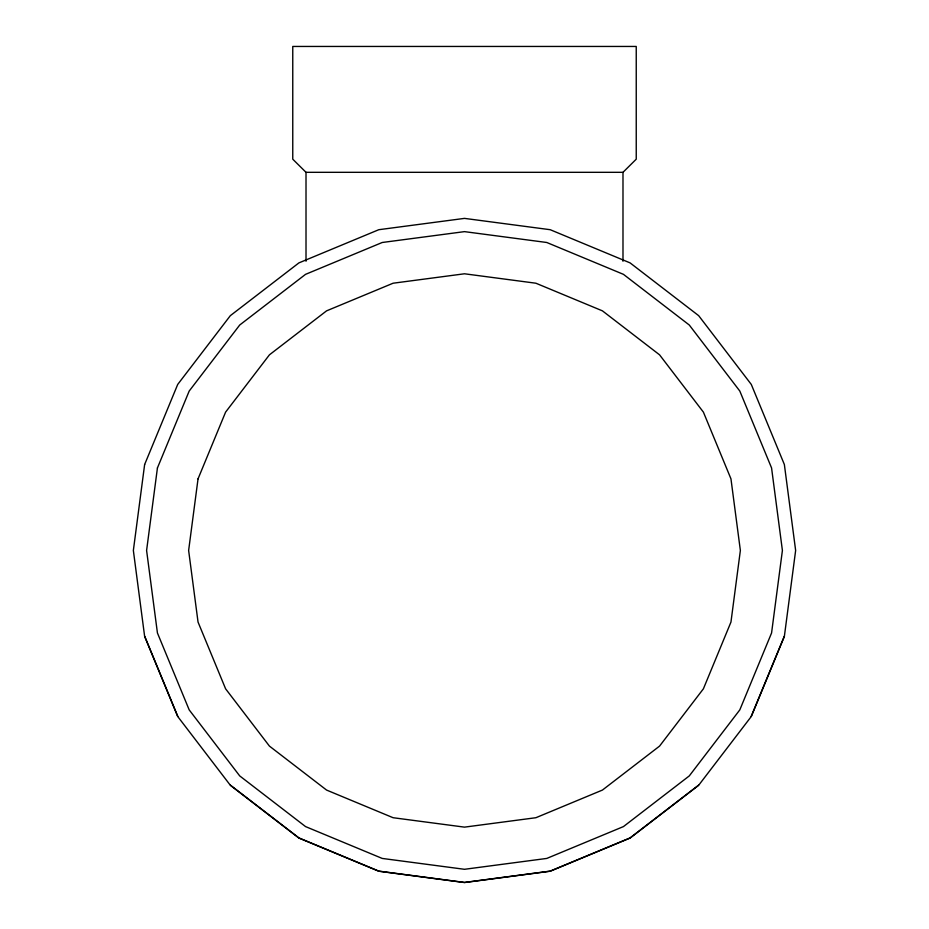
<?xml version="1.0" encoding="UTF-8"?>
<svg xmlns="http://www.w3.org/2000/svg" width="929" height="929" viewBox="0 0 929 929"><rect width="100%" height="100%" fill="white"/><g stroke="black" fill="none" stroke-linecap="round" stroke-linejoin="round"><path stroke-width="1.39" d="M306.013 261.246L306.013 172.318L292.763 159.184L292.763 46.45L636.237 46.45L636.237 159.184L622.987 172.318L306.013 172.318M622.987 261.246L622.987 172.318M751.189 716.433L784.262 636.377M698.585 785.191L630.036 837.958L550.189 871.123L464.5 882.434L378.811 871.123L298.964 837.958L230.415 785.191M144.738 636.377L177.811 716.433M144.634 464.523L133.358 550.467L144.634 636.411L177.706 716.491L230.334 785.272L298.917 838.051L378.788 871.228L464.5 882.55L550.212 871.228L630.083 838.051L698.666 785.272L751.294 716.491L784.366 636.411L795.642 550.467L784.366 464.523L751.294 384.443L698.666 315.663L630.083 262.884L550.212 229.707L464.5 218.385L378.788 229.707L298.917 262.884L230.334 315.663L177.706 384.443L144.634 464.523M157.431 467.949L146.596 550.467L157.431 632.986L189.191 709.884L239.717 775.912L305.548 826.589L382.225 858.431L464.5 869.3L546.775 858.431L623.452 826.589L689.283 775.912L739.809 709.884L771.569 632.986L782.404 550.467L771.569 467.949L739.809 391.051L689.283 325.022L623.452 274.345L546.775 242.492L464.5 231.635L382.225 242.492L305.548 274.345L239.717 325.022L189.191 391.051L157.431 467.949M198.04 478.853L188.633 550.467L198.04 622.07L225.596 688.807L269.433 746.103L326.567 790.068L393.106 817.717L464.5 827.135L535.894 817.717L602.433 790.068L659.567 746.103L703.404 688.807L730.96 622.07L740.367 550.467L730.96 478.853L703.404 412.128L659.567 354.832L602.433 310.855L535.894 283.217L464.5 273.788L393.106 283.217L326.567 310.855L269.433 354.832L225.596 412.128L198.04 478.853"/></g></svg>
